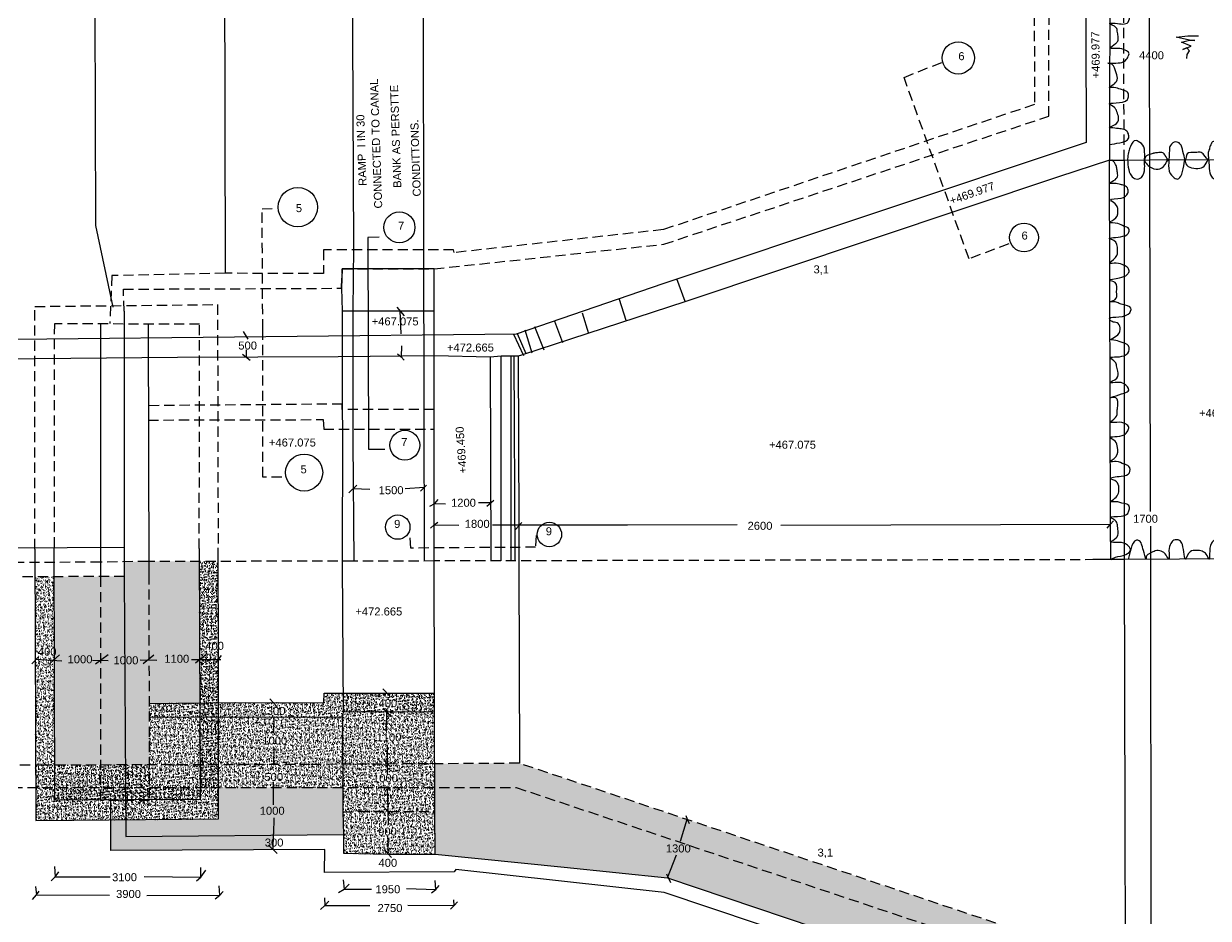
# Model space of a CAD drawing. Header units: inches. Extents: x 33443 to 78457, y 24390 to 52388.
# Drawn here: x 36654 to 38134, y 25854 to 26972 of the extents above; entities that cross this region are included whole.
import ezdxf

# ---------------------------------------------------------------- set-up
doc = ezdxf.new("R2010")
doc.units = ezdxf.units.IN
doc.header["$MEASUREMENT"] = 0
doc.linetypes.add('HIDDEN', pattern=[9.524999999999999, 6.35, -3.175])
doc.layers.add('DIMENSION', color=255, linetype='Continuous')
doc.layers.add('DRAWING', color=2, linetype='Continuous')
doc.styles.get("Standard").update_dxf_attribs({"font": 'arial.ttf'})
pattern_1 = [(49.99999999999999, (0, 0), (7.172601826007535, -0.6275213498259511), [0.75, -8.25]), (355, (0, 0), (-1.38751333613, 7.521921337000118), [0.6, -6.6]), (100.4514, (0.5977168, -0.0522934), (5.785093817140216, 6.894395420609536), [0.6374019000000001, -7.01142112]), (46.18420000000001, (0, 2), (10.67241048625644, -1.655190143290181), [1.125, -12.375]), (96.6356, (0.88936745, 1.86206693), (9.346627055487033, 9.741178709004418), [0.95610288, -10.51713]), (351.1842, (0, 2), (9.346619451336272, 9.741186009253246), [0.9, -9.9]), (21, (1, 1.5), (5.969070521184617, -4.026188906653388), [0.75, -8.25]), (326.0000000000001, (1, 1.5), (2.433153319215817, 7.25150045046853), [0.6, -6.6]), (71.4514, (1.49742233, 1.16448394), (8.4022262858149, 3.225304967099524), [0.6374019000000001, -7.01142112]), (37.50000000000001, (0, 0), (0.1215985531729067, 3.328938538313115), [0, -6.52, 0, -6.7, 0, -6.625]), (7.499999999999999, (0, 0), (2.630695374421486, 3.944117118823602), [0, -3.82, 0, -6.37, 0, -2.525]), (327.5, (-2.23, 0), (5.33822436172409, -0.2255487173437976), [0, -2.5, 0, -7.8, 0, -10.35]), (317.5, (-3.23, 0), (5.831861693423862, 1.001049823323177), [0, -3.25, 0, -5.18, 0, -7.35])]

msp = doc.modelspace()

# ---------------------------------------------------------------- hatches: boundary and pattern name
at = {"layer": 'DIMENSION'}
h = msp.add_hatch(dxfattribs=at)
h.set_pattern_fill('AR-CONC', color=2, style=0)
h.set_pattern_definition(pattern_1)
h.paths.add_polyline_path([(36810.60814035476, 26283.72304947624), (36810.56671995354, 26299.75199831667), (36809.55006668684, 26299.75123152679), (36780.06489265672, 26299.25970661943), (36780.06517535361, 26298.6430189697), (36780.06517535361, 26281.0762368756), (36781.35748121118, 26045.41778788694), (36811.20700478398, 26045.49522766586), (36810.87730921337, 26176.6478789406), (36809.10500134234, 26176.67411419364), (36810.87357585783, 26178.13300498497)])
h.paths.add_polyline_path([(36764.02879580409, 26183.67901149979), (36797.91692677271, 26183.67901149979), (36797.91692677271, 26168.46755174536), (36764.02879580409, 26168.46755174536)], flags=9)
h = msp.add_hatch(dxfattribs=at)
h.set_pattern_fill('AR-CONC', color=2, style=0)
h.set_pattern_definition(pattern_1)
h.paths.add_polyline_path([(36873.76756090407, 26299.79966625497), (36810.56671995354, 26299.75199831667), (36810.60814035476, 26283.72304947624), (36811.01391511088, 26122.30615513338), (36874.4881786886, 26123.06731912879)])
h.paths.add_polyline_path([(36827.56498524282, 26185.59294538535), (36861.45311621144, 26185.59294538535), (36861.45311621144, 26170.38148563092), (36827.56498524282, 26170.38148563092)], flags=24)
h = msp.add_hatch(dxfattribs=at)
h.set_pattern_fill('AR-CONC', color=2, style=0)
h.set_pattern_definition(pattern_1)
h.paths.add_polyline_path([(36897.28835305737, 26299.81740633014), (36873.76756090407, 26299.79966625497), (36874.26683710758, 26177.35159849329), (36897.68394409529, 26177.35159849328)])
h.paths.add_polyline_path([(36878.64990229757, 26201.80395227816), (36906.11238524436, 26201.80395227816), (36906.11238524436, 26186.59249252372), (36878.64990229757, 26186.59249252372)], flags=9)
h = msp.add_hatch(dxfattribs=at)
h.set_pattern_fill('AR-CONC', color=2, style=0)
h.set_pattern_definition(pattern_1)
h.paths.add_polyline_path([(36692.33362770887, 26280.61114497745), (36668.38373415826, 26280.48417923095), (36668.74762413248, 26176.14270734373), (36670.10294773996, 26177.54360380261), (36691.68254462404, 26176.24421327423), (36692.63059554538, 26177.09815135418)])
h.paths.add_polyline_path([(36669.54495794871, 26194.3970109036), (36697.0074408955, 26194.3970109036), (36697.0074408955, 26179.18555114917), (36669.54495794871, 26179.18555114917)], flags=9)
h = msp.add_hatch(dxfattribs=at)
h.set_pattern_fill('AR-CONC', color=2, style=0)
h.set_pattern_definition(pattern_1)
h.paths.add_polyline_path([(36750.66763929628, 26280.9203915013), (36692.33362770887, 26280.61114497745), (36693.00903015573, 26045.18858206727), (36750.88901255988, 26045.33874235476), (36750.76618665892, 26176.04796999751), (36750.00234866772, 26176.05998901654), (36750.76564138061, 26176.62824586611)])
h.paths.add_polyline_path([(36669.54495794871, 26194.3970109036), (36697.0074408955, 26194.3970109036), (36697.0074408955, 26179.18555114917), (36669.54495794871, 26179.18555114917)], flags=9)
h.paths.add_polyline_path([(36706.69745541419, 26184.96219487473), (36740.5855863828, 26184.96219487473), (36740.5855863828, 26169.7507351203), (36706.69745541419, 26169.7507351203)], flags=24)
h = msp.add_hatch(dxfattribs=at)
h.set_pattern_fill('AR-CONC', color=2, style=0)
h.set_pattern_definition(pattern_1)
h.paths.add_polyline_path([(36780.06517535361, 26281.076236875), (36750.66763929628, 26280.92039150129), (36750.88901255988, 26045.33874235475), (36781.35748121119, 26045.41778788694)])
h.paths.add_polyline_path([(36764.02879580409, 26183.67901149979), (36797.91692677271, 26183.67901149979), (36797.91692677271, 26168.46755174536), (36764.02879580409, 26168.46755174536)], flags=9)
h = msp.add_hatch(dxfattribs=at)
h.set_pattern_fill('AR-CONC', color=2, style=0)
h.set_pattern_definition(pattern_1)
h.paths.add_polyline_path([(36692.63320962815, 26176.18697007786), (36670.10294773996, 26177.54360380261), (36668.74762413248, 26176.14270734373), (36669.20466732023, 26045.09056987176), (36681.40211148787, 26045.15846978714), (36693.00903015574, 26045.18858206727)])
h = msp.add_hatch(dxfattribs=at)
h.set_pattern_fill('AR-CONC', color=2, style=0)
h.set_pattern_definition(pattern_1)
h.paths.add_polyline_path([(36897.68456526926, 26177.15929744501), (36897.6839440953, 26177.35159849329), (36874.51967425244, 26177.35159849328), (36874.26769054482, 26177.14229202057), (36874.4881786886, 26123.06731912879), (36897.73321783341, 26123.34606654344)])
h = msp.add_hatch(dxfattribs=at)
h.set_pattern_fill('AR-CONC', color=2, style=0)
h.set_pattern_definition(pattern_1)
h.paths.add_polyline_path([(37053.259513212, 26135.0044308786), (37029.77114699494, 26134.94213151301), (37029.26476270724, 26123.13572310462), (36918.03691681197, 26123.58954230456), (36897.7332178334, 26123.34606654345), (36897.74986055896, 26104.93801655109), (37052.7880937905, 26105.19472472282), (37053.40152172367, 26111.63038827711)])
h.paths.add_polyline_path([(36955.47771867351, 26120.34535500568), (36982.53092467623, 26120.34535500568), (36982.53092467623, 26105.12707396884), (36955.47771867351, 26105.12707396884)], flags=24)
h = msp.add_hatch(dxfattribs=at)
h.set_pattern_fill('AR-CONC', color=2, style=0)
h.set_pattern_definition(pattern_1)
h.paths.add_polyline_path([(37167.57171097818, 26135.30762682403), (37053.259513212, 26135.00443087861), (37053.40152172367, 26111.63038827712), (37107.50439765102, 26111.56885481047), (37107.50666619196, 26111.68339031957), (37107.62747729763, 26111.56871482683), (37167.65086296957, 26111.50044771649)])
h.paths.add_polyline_path([(37095.18069067171, 26130.23993450379), (37122.6431736185, 26130.23993450379), (37122.6431736185, 26115.02847474936), (37095.18069067171, 26115.02847474936)], flags=24)
h = msp.add_hatch(dxfattribs=at)
h.set_pattern_fill('AR-CONC', color=2, style=0)
h.set_pattern_definition(pattern_1)
h.paths.add_polyline_path([(36874.48817868859, 26123.06731912879), (36811.01391511087, 26122.30615513337), (36811.05793651283, 26104.79447437532), (36874.56225660953, 26104.89962313488)])
h = msp.add_hatch(dxfattribs=at)
h.set_pattern_fill('AR-CONC', color=2, style=0)
h.set_pattern_definition(pattern_1)
h.paths.add_polyline_path([(36897.7332178334, 26123.34606654344), (36874.4881786886, 26123.06731912879), (36874.56225660953, 26104.89962313488), (36897.74986055896, 26104.93801655108)])
h = msp.add_hatch(dxfattribs=at)
h.set_pattern_fill('AR-CONC', color=2, style=0)
h.set_pattern_definition(pattern_1)
h.paths.add_polyline_path([(36874.56225660953, 26104.89962313488), (36811.05793651284, 26104.79447437531), (36811.20700478398, 26045.49522766586), (36874.80380247612, 26045.6602193094)])
h = msp.add_hatch(dxfattribs=at)
h.set_pattern_fill('AR-CONC', color=2, style=0)
h.set_pattern_definition(pattern_1)
h.paths.add_polyline_path([(36897.74986055896, 26104.9380165511), (36874.56225660953, 26104.89962313489), (36874.80380247612, 26045.6602193094), (36897.80339969324, 26045.71988805819)])
h = msp.add_hatch(dxfattribs=at)
h.set_pattern_fill('AR-CONC', color=2, style=0)
h.set_pattern_definition(pattern_1)
h.paths.add_polyline_path([(37052.7880937905, 26105.19472472283), (36897.74986055896, 26104.9380165511), (36897.80339969324, 26045.7198880582), (37011.78564486837, 26046.01559662605), (37052.90948753969, 26046.25347740651)])
h.paths.add_polyline_path([(36949.96322024996, 26083.3785185014), (36983.85135121858, 26083.3785185014), (36983.85135121858, 26068.16705874696), (36949.96322024996, 26068.16705874696)], flags=24)
h = msp.add_hatch(dxfattribs=at)
h.set_pattern_fill('AR-CONC', color=2, style=0)
h.set_pattern_definition(pattern_1)
h.paths.add_polyline_path([(37167.65086296957, 26111.50044771649), (37053.40152172367, 26111.63038827712), (37052.7880937905, 26105.19472472281), (37052.90948753969, 26046.25347740652), (37108.2251804707, 26046.57345091462), (37108.22582623063, 26046.64248879106), (37108.30566078554, 26046.57391645283), (37167.71276096448, 26046.91755669746)])
h.paths.add_polyline_path([(37092.58761107973, 26087.42878841428), (37126.47574204835, 26087.42878841428), (37126.47574204835, 26072.21732865985), (37092.58761107973, 26072.21732865985)], flags=24)
h = msp.add_hatch(dxfattribs=at)
h.set_pattern_fill('AR-CONC', color=2, style=0)
h.set_pattern_definition(pattern_1)
h.paths.add_polyline_path([(36693.00903015574, 26045.18858206727), (36681.40211148853, 26045.15846978714), (36669.20466732022, 26045.09056987175), (36669.30175522688, 26017.25167404937), (36693.08917268452, 26017.25359365864)])
h = msp.add_hatch(dxfattribs=at)
h.set_pattern_fill('AR-CONC', color=2, style=0)
h.set_pattern_definition(pattern_1)
h.paths.add_polyline_path([(36750.88901255988, 26045.33874235476), (36693.00903015574, 26045.18858206727), (36693.08917268452, 26017.25359365864), (36750.91539945381, 26017.25826014927)])
h = msp.add_hatch(dxfattribs=at)
h.set_pattern_fill('AR-CONC', color=2, style=0)
h.set_pattern_definition(pattern_1)
h.paths.add_polyline_path([(36781.35748121119, 26045.41778788695), (36750.88901255988, 26045.33874235476), (36750.91539945381, 26017.25826014927), (36781.51188913493, 26017.26072924055)])
h = msp.add_hatch(dxfattribs=at)
h.set_pattern_fill('AR-CONC', color=2, style=0)
h.set_pattern_definition(pattern_1)
h.paths.add_polyline_path([(36811.20700478398, 26045.49522766586), (36781.35748121119, 26045.41778788695), (36781.51188913493, 26017.26072924056), (36811.27797549654, 26017.26313131953)])
h = msp.add_hatch(dxfattribs=at)
h.set_pattern_fill('AR-CONC', color=2, style=0)
h.set_pattern_definition(pattern_1)
h.paths.add_polyline_path([(36874.80380247612, 26045.6602193094), (36811.20700478397, 26045.49522766586), (36811.27797549653, 26017.26313131952), (36874.91956931808, 26017.26826710164)])
h = msp.add_hatch(dxfattribs=at)
h.set_pattern_fill('AR-CONC', color=2, style=0)
h.set_pattern_definition(pattern_1)
h.paths.add_polyline_path([(36897.80339969324, 26045.7198880582), (36874.80380247612, 26045.6602193094), (36874.91956931808, 26017.26826710164), (36897.82912114396, 26017.27011586846)])
h = msp.add_hatch(dxfattribs=at)
h.set_pattern_fill('AR-CONC', color=2, style=0)
h.set_pattern_definition(pattern_1)
h.paths.add_polyline_path([(37052.9094875397, 26046.25347740652), (37011.78564486612, 26046.01559662605), (36897.80339969324, 26045.7198880582), (36897.82912114395, 26017.27011586845), (37052.96915507786, 26017.28263543883)])
h.paths.add_polyline_path([(36952.59383214189, 26037.86766542645), (36979.65385942702, 26037.86766542645), (36979.65385942702, 26022.65620567201), (36952.59383214189, 26022.65620567201)], flags=24)
h = msp.add_hatch(dxfattribs=at)
h.set_pattern_fill('AR-CONC', color=2, style=0)
h.set_pattern_definition(pattern_1)
h.paths.add_polyline_path([(37167.71276096447, 26046.91755669747), (37052.90948753969, 26046.25347740652), (37052.96915507785, 26017.28263543882), (37167.74115500013, 26017.29189736878)])
h.paths.add_polyline_path([(37088.22462809239, 26036.30885597115), (37122.112759061, 26036.30885597115), (37122.112759061, 26021.09739621671), (37088.22462809239, 26021.09739621671)], flags=24)
h = msp.add_hatch(dxfattribs=at)
h.set_pattern_fill('AR-CONC', color=2, style=0)
h.set_pattern_definition(pattern_1)
h.paths.add_polyline_path([(37273.53051481565, 26047.52965926956), (37167.71276096448, 26046.91755669747), (37167.74115500013, 26017.29189736878), (37269.47521667356, 26017.3001071565), (37985.14200514294, 25777.8417992625), (37984.86258961348, 25505.38161284681), (38014.02643917349, 25505.38161284681), (38013.32311885952, 25799.26623788367)])
h.paths.add_polyline_path([(37454.03091450752, 25948.57997135266), (37487.91904547613, 25948.57997135266), (37487.91904547613, 25933.36169031583), (37454.03091450752, 25933.36169031583)], flags=25)
h = msp.add_hatch(dxfattribs=at)
h.set_pattern_fill('AR-CONC', color=2, style=0)
h.set_pattern_definition(pattern_1)
h.paths.add_polyline_path([(36781.60084738477, 26001.03874660575), (36750.93059186132, 26001.09075935058), (36750.93011300228, 26001.60035297443), (36693.13497619147, 26001.2880326142), (36693.08917268452, 26017.25359365864), (36669.30175522688, 26017.25167404937), (36669.44527516063, 25976.09890207306), (36781.73268854107, 25976.9968510867)])
h = msp.add_hatch(dxfattribs=at)
h.set_pattern_fill('AR-CONC', color=2, style=0)
h.set_pattern_definition(pattern_1)
h.paths.add_polyline_path([(36750.91539945381, 26017.25826014927), (36693.08917268451, 26017.25359365863), (36693.13497619147, 26001.2880326142), (36750.93011300228, 26001.60035297443)])
h = msp.add_hatch(dxfattribs=at)
h.set_pattern_fill('AR-CONC', color=2, style=0)
h.set_pattern_definition(pattern_1)
h.paths.add_polyline_path([(36781.51188913495, 26017.26072924056), (36750.91539945381, 26017.25826014927), (36750.93011300228, 26001.60035297443), (36781.59685886239, 26001.76607364996)])
h = msp.add_hatch(dxfattribs=at)
h.set_pattern_fill('AR-CONC', color=2, style=0)
h.set_pattern_definition(pattern_1)
h.paths.add_polyline_path([(36811.27797549652, 26017.26313131952), (36781.51188913494, 26017.26072924056), (36781.59685886239, 26001.76607364996), (36811.31652874884, 26001.92667640163)])
h = msp.add_hatch(dxfattribs=at)
h.set_pattern_fill('AR-CONC', color=2, style=0)
h.set_pattern_definition(pattern_1)
h.paths.add_polyline_path([(36897.82912114396, 26017.27011586845), (36874.91956931807, 26017.26826710164), (36874.98072113674, 26002.27071267522), (36811.31652874884, 26001.92667640163), (36811.3188875459, 26000.98834869372), (36781.60084738476, 26001.03874660575), (36781.73268854107, 25976.9968510867), (36897.86469258679, 25977.92554483201)])
h = msp.add_hatch(dxfattribs=at)
h.set_pattern_fill('AR-CONC', color=2, style=0)
h.set_pattern_definition(pattern_1)
h.paths.add_polyline_path([(37053.03154270113, 25986.99108947971), (37052.96915507787, 26017.28263543882), (36897.82912114396, 26017.27011586846), (36897.86469258679, 25977.92554483202), (36781.73268854107, 25976.9968510867), (36781.84726686293, 25956.10291993255), (37053.66516119578, 25958.39998659116)])
h.paths.add_polyline_path([(36946.74261754171, 25995.6859363828), (36980.63074851033, 25995.6859363828), (36980.63074851033, 25980.47447662837), (36946.74261754171, 25980.47447662837)], flags=24)
h = msp.add_hatch(dxfattribs=at)
h.set_pattern_fill('AR-CONC', color=2, style=0)
h.set_pattern_definition(pattern_1)
h.paths.add_polyline_path([(36874.91956931807, 26017.26826710164), (36811.27797549652, 26017.26313131952), (36811.31652874884, 26001.92667640162), (36874.98072113674, 26002.27071267522)])
h = msp.add_hatch(dxfattribs=at)
h.set_pattern_fill('AR-CONC', color=2, style=0)
h.set_pattern_definition(pattern_1)
h.paths.add_polyline_path([(37167.74115500014, 26017.29189736879), (37052.96915507785, 26017.28263543882), (37053.03154270112, 25986.9910894797), (37109.11993922498, 25987.14595252517), (37109.10342432417, 25987.63949449675), (37109.55706174555, 25987.1471594437), (37167.76989248802, 25987.30788816502)])
h = msp.add_hatch(dxfattribs=at)
h.set_pattern_fill('AR-CONC', color=2, style=0)
h.set_pattern_definition(pattern_1)
h.paths.add_polyline_path([(37269.47521667355, 26017.30010715649), (37167.74115500013, 26017.29189736879), (37167.76989248803, 25987.3078881646), (37168.48228799932, 25934.0113129925), (37329.49315012861, 25917.51703115625), (37458.72192302354, 25904.48809792105), (37459.12852983212, 25905.55984506939), (37459.78211829256, 25904.13071245591), (37937.96294062448, 25742.93882582531), (37937.09065630809, 25504.83276845852), (37984.86258961348, 25505.38161284681), (37985.14200514295, 25777.84179926251)])
h.paths.add_polyline_path([(37454.03091450752, 25948.57997135266), (37487.91904547613, 25948.57997135266), (37487.91904547613, 25933.36169031583), (37454.03091450752, 25933.36169031583)], flags=24)
h = msp.add_hatch(dxfattribs=at)
h.set_pattern_fill('AR-CONC', color=2, style=0)
h.set_pattern_definition(pattern_1)
h.paths.add_polyline_path([(37167.76989248802, 25987.30788816501), (37053.03154270112, 25986.99108947971), (37053.66516119579, 25958.39998659082), (37053.83059535973, 25935.00092433163), (37109.50263131686, 25934.0113129925), (37168.48228799932, 25934.0113129925)])
h.paths.add_polyline_path([(37094.67607311648, 25969.66743716555), (37121.73610040161, 25969.66743716555), (37121.73610040161, 25954.45597741112), (37094.67607311648, 25954.45597741112)], flags=24)
h = msp.add_hatch(dxfattribs=at)
h.set_pattern_fill('AR-CONC', color=2, style=0)
h.set_pattern_definition(pattern_1)
h.paths.add_polyline_path([(36966.57002145613, 25957.66396683017), (36781.84726686293, 25956.10291993255), (36781.73268854107, 25976.9968510867), (36763.32717164807, 25976.84966436967), (36763.2462968226, 25938.71817171305), (36966.06450172515, 25939.36850006528)])
h.paths.add_polyline_path([(36953.05924575763, 25955.93797565491), (36980.11245176035, 25955.93797565491), (36980.11245176035, 25940.71969461807), (36953.05924575763, 25940.71969461807)], flags=9)

# ---------------------------------------------------------------- linework, layer by layer
at = {"layer": 'DIMENSION', "color": 2}
for points in [[(36928.62695989618, 26586.90605434768), (36934.24327045683, 26577.64682201917)], [(36932.80403312678, 26554.8363330882), (36932.80403312678, 26564.27405397623)], [(36927.57575100271, 26558.86623938813), (36937.39796246168, 26551.29537941952)], [(36664.70100567332, 26171.96002105493), (36673.4293153618, 26180.98182076914)], [(36669.93798083316, 26177.55353709457), (36701.90165580358, 26175.62888128511)], [(36686.79263863398, 26171.83972735655), (36699.01228285109, 26182.84632972941)], [(36744.0093501139, 26171.59831603034), (36759.70195201301, 26183.2811584919)], [(36803.68504347161, 26172.20321033415), (36816.8990615232, 26183.10340655618)], [(36869.16659524138, 26172.90514401199), (36881.90324141035, 26183.48464738147)], [(36894.79332093213, 26173.36512430479), (36901.5452673483, 26182.1047065031)], [(36740.47079507935, 26176.20996836454), (36760.00967097818, 26175.90252343011)], [(36799.99742291447, 26176.80893254462), (36820.74032849802, 26176.50187789255)], [(36863.94919541816, 26177.35159849328), (36900.47107407999, 26177.35159849328)]]:
    msp.add_lwpolyline(points, dxfattribs=at)
for centre, radius in [((37821.86536366054, 26928.86722522743), 20.1282169183535), ((36996.78553882397, 26742.39585021736), 24.58269093490692), ((37123.66560000648, 26717.20156231171), 19.43633802774661), ((37903.98155710066, 26704.51358013801), 17.98510685300559), ((37130.47165014956, 26444.89778227398), 18.660093344234), ((37004.69726257264, 26410.79826982884), 23.15198055054573), ((37121.65212205571, 26342.59924493857), 15.22959575273372), ((37311.10615976228, 26333.40387798291), 15.22959575273372)]:
    msp.add_circle(centre, radius, dxfattribs=at)
for points in [[(38010.65568170841, 26820.66839802108), (38023.5343006131, 26822.939058255), (38034.68191819335, 26828.88593788453), (38034.79009139515, 26831.58911256971), (38033.16669089664, 26836.56288071593), (38028.88564888589, 26839.59209768348), (38021.80256641845, 26840.56353737885), (38012.38668303282, 26841.64479416819), (38010.69430499366, 26841.64790983648), (38019.41954609205, 26846.78500009937), (38021.80064048609, 26855.97565009692), (38019.31137289028, 26863.43630231626), (38016.82210529447, 26867.11258848474), (38010.74854925738, 26871.1124715475), (38033.0601226385, 26876.79175693367), (38034.46717673345, 26881.44115458546), (38033.38496323259, 26885.98240693121), (38031.00386883854, 26887.49617952102), (38024.29359945227, 26889.76683840573), (38016.17643646544, 26891.9293519844), (38010.78689140492, 26891.93927413789), (38019.52691682201, 26899.3307957936), (38019.95993061786, 26907.65647961387), (38018.22819642321, 26912.95468367819), (38016.3882890268, 26917.49593602395), (38014.98123493185, 26919.98282009706), (38009.13699313728, 26922.14533367574), (38023.96426501602, 26922.90221997064), (38030.5663612005, 26925.71347453819), (38034.24665747641, 26930.9570498484), (38035.00435137196, 26934.84956120529), (38030.4586694818, 26938.63392725614), (38020.93445240005, 26940.79644083482), (38012.05975601202, 26941.33710194132), (38018.22883840068, 26946.74338588801), (38020.93445240005, 26949.66278576159), (38021.36746619586, 26956.04218119158), (38020.50159909856, 26962.20535143318), (38019.09582895855, 26966.58821310386), (38010.93407597539, 26971.88743016008), (38018.01361545766, 26972.21072223896), (38033.92326133163, 26973.61634952273), (38035.33031542657, 26982.37454914347), (38033.59858123193, 26984.75328791055), (38027.21315243974, 26988.64586469109), (38023.85801774662, 26990.05149197487), (38018.33829555736, 26991.67334444705), (38010.9705268188, 26991.6869085107), (38017.9054422559, 26994.88538434112), (38021.80160345227, 27002.45424729015), (38021.15224325287, 27010.13112469789), (38018.01361545766, 27015.86177913902), (38015.19966776215, 27019.86243580193), (38011.02241212781, 27019.87012613035), (38026.56379224034, 27024.07938307691), (38031.54232743196, 27026.78249233843), (38035.76316872804, 27031.10751949578), (38030.24344653881, 27038.19290161506), (38025.80593785044, 27040.24726988771), (38022.34262995553, 27040.46349507611), (38011.06311256043, 27041.97790908274), (38011.41151927318, 27041.97726766592)], [(38453.23391463145, 26802.97189272608), (38450.48092798752, 26819.26584699843), (38443.36910170087, 26826.98217487171), (38436.18055910795, 26821.55783399551), (38434.34530604811, 26815.52230530992), (38432.05051517057, 26802.94484785149), (38428.60987943277, 26809.10476788754), (38418.36263523821, 26812.542781095), (38405.8975194185, 26809.7160211206), (38405.20931958285, 26801.92327841522), (38399.49989305457, 26820.42587387153), (38392.00560869699, 26826.15580865242), (38383.89951982131, 26820.04386513474), (38382.7524665971, 26812.78596083034), (38382.76511109283, 26802.88192510981), (38379.61704868919, 26807.97280776355), (38375.10523110998, 26811.56358521153), (38367.15209336384, 26811.10516164265), (38361.1486411595, 26810.69430107285), (38356.10141437981, 26807.48553236166), (38354.41908624296, 26802.84573570176), (38349.82399829503, 26820.34978615773), (38347.60628716421, 26824.39892175093), (38343.01791377307, 26825.46853312922), (38337.12953602819, 26820.04419225303), (38334.9118248974, 26809.11909566855), (38334.91986588758, 26802.82084102091), (38323.97622037283, 26811.41108266564), (38311.09301673318, 26810.77640776315), (38305.35759011784, 26806.49802767368), (38305.37676389585, 26802.78352652629), (38300.92216785622, 26817.34670942607), (38298.31622085729, 26822.09339205672), (38295.18080294938, 26824.61455812642), (38292.58079424195, 26825.22574593583), (38288.22176729789, 26822.55175020195), (38284.85700294288, 26816.36345727583), (38282.86693363068, 26802.66733367257), (38277.97452310336, 26809.25831721195), (38268.10957648541, 26811.39747454486), (38260.96147847237, 26809.62030630951), (38254.84489878719, 26802.52268752653), (38253.22532910723, 26816.27971499409), (38249.24876023416, 26823.61403413058), (38243.43677780687, 26825.75319146349), (38237.70135119153, 26822.31524367968), (38234.71888441313, 26816.50889406669), (38234.26003102458, 26811.39014709521), (38234.30635096028, 26802.41667017966), (38229.6718181278, 26809.63299849909), (38221.79507569922, 26812.6889375461), (38213.15373811743, 26810.85537411789), (38207.41831150209, 26809.02181068968), (38204.20649827659, 26805.7366271464), (38204.22443699834, 26802.26139120209), (38200.8747957607, 26819.87186633888), (38194.83346688631, 26825.83098019239), (38188.94508914146, 26825.06702814246), (38186.11573398692, 26819.10791428895), (38184.8921249508, 26814.29476122217), (38183.43916946757, 26808.94676975441), (38183.47423142084, 26802.15428130508), (38180.07440511257, 26808.25923253657), (38176.93898720466, 26811.69718032037), (38172.61896039121, 26812.22076585223), (38162.9069649028, 26811.45674837866), (38161.30105829003, 26809.85236402306), (38155.41268054518, 26806.33800140716), (38154.41925843875, 26802.004303265), (38150.96907307094, 26817.81344179946), (38147.29840645692, 26821.40421924745), (38144.54528612559, 26823.84897048505), (38139.49821984026, 26823.84897048505), (38137.12755757992, 26820.25819303708), (38135.44509515524, 26815.06303123349), (38133.99213967202, 26808.7219086432), (38134.027358429, 26801.89904289533), (38128.71556644523, 26807.80512692909), (38124.05079773651, 26811.09031047237), (38118.46832225067, 26810.70830173559), (38107.56273017233, 26808.85838239297), (38105.80584366627, 26801.75336705956), (38100.98294270452, 26817.58308510101), (38098.76523157369, 26821.70863552631), (38093.71800479401, 26823.92420769131), (38086.83552495448, 26819.56941276975), (38085.53552060077, 26813.45753467572), (38083.85411522619, 26801.6400550558), (38080.41173800913, 26806.81081818072), (38077.42943172509, 26810.40153020504), (38070.69990301508, 26810.47794503713), (38065.57612042341, 26809.71392756355), (38064.73496945828, 26809.40833365885), (38060.07020074956, 26807.95677896744), (38057.01133865357, 26806.73440334863), (38054.34624022833, 26799.97779381902), (38053.5632777233, 26817.62737691721), (38046.5398838316, 26824.57654698135), (38043.83860318008, 26825.85845812858), (38036.95034554342, 26818.16712209251), (38034.85685705085, 26812.36489416995), (38033.5061364779, 26805.14585151818), (38034.22483024283, 26792.51450594321), (38038.11152227171, 26781.40511091524), (38043.61760243995, 26777.63003502377), (38050.52704533274, 26779.67936567477), (38054.62960228208, 26791.22016430102), (38054.34624022833, 26799.97779381902)], [(38012.19189513138, 26301.97509889481), (38018.24585080333, 26305.03504766781), (38031.13386927391, 26308.39396367322), (38036.98500012495, 26314.47899860249), (38033.23522199036, 26320.01006492938), (38022.4485562362, 26323.50892213842), (38012.08982751794, 26324.1358382111), (38019.08635979102, 26329.10702824923), (38020.72837763582, 26343.66588562473), (38019.12006360761, 26349.72189191517), (38011.96258388122, 26354.66561855005), (38025.18193576066, 26356.2722393625), (38033.47050672895, 26359.73282373184), (38035.32614257309, 26364.18215583865), (38034.70759729171, 26369.49658497006), (38028.92448844621, 26371.9683922711), (38017.88297304485, 26374.19308765533), (38011.9038952587, 26374.17510133334), (38017.51255205122, 26378.60525912462), (38022.46091430227, 26391.82960473217), (38019.36818789536, 26399.36869991699), (38011.8162158271, 26403.32181304345), (38025.30631889327, 26406.28986865566), (38035.69800801601, 26410.61561547325), (38035.0794627346, 26418.40188123652), (38028.92808067236, 26421.2445637264), (38019.12070558505, 26424.45788752695), (38011.75270075054, 26424.43572302063), (38018.75140805199, 26430.5859252644), (38020.7307850513, 26442.20359668834), (38017.76163930516, 26449.86627716239), (38011.66280827485, 26454.31810279926), (38028.93074840344, 26457.83902304009), (38033.47965490771, 26463.02977876836), (38034.7167454705, 26467.35552558595), (38031.37653675329, 26471.18686582298), (38019.74775706776, 26473.5351171656), (38011.60507314458, 26473.51062226185), (38018.37954260909, 26479.38974943791), (38020.35891960838, 26487.67042178174), (38020.97746488976, 26493.60284278294), (38018.50328376424, 26503.98459589095), (38011.51346428348, 26503.96356904562), (38028.93455389053, 26510.04059027522), (38034.70936272971, 26513.62477183995), (38028.93540718481, 26521.74560913742), (38021.10377395476, 26523.35228837185), (38011.45522625568, 26523.32326351352), (38019.74310273118, 26528.66671750325), (38021.10377395476, 26537.441731004), (38019.61936157604, 26544.23931445345), (38017.7637257319, 26548.81223184949), (38011.36293688301, 26554.00242839843), (38028.93796204283, 26556.79173839001), (38035.33432778568, 26564.70167557349), (38034.46830019401, 26569.02735696742), (38025.18996047889, 26573.84744494192), (38016.15910307405, 26576.31928157378), (38012.57157254091, 26576.81368815434), (38021.23136697465, 26582.993279734), (38020.24159822782, 26597.82429952517), (38013.93866353904, 26599.39028019375), (38011.2189671082, 26601.861378264), (38034.22723765828, 26608.78328556429), (38037.5674463755, 26616.07521017064), (38026.92827494247, 26620.64812756668), (38021.60868922595, 26622.74920833086), (38016.2892640038, 26624.23229722525), (38011.15171717591, 26624.21684240516), (38017.27887225628, 26626.6468881567), (38019.62931222667, 26636.41064939493), (38017.89741753766, 26648.15190610809), (38011.07115672543, 26650.99703682963), (38023.21700325416, 26654.20791239852), (38032.86640594038, 26658.28642321399), (38035.09310475562, 26661.87059287256), (38033.979755348, 26666.31992497937), (38028.94618989657, 26669.65688517892), (38019.01076694528, 26672.37593126981), (38011.00691694941, 26672.35185400767), (38018.26767803691, 26679.51797027657), (38020.8656003176, 26689.03449551268), (38016.04097922167, 26700.77575222585), (38010.91472683556, 26702.99802291702), (38027.54601775203, 26705.96666149169), (38034.96856112863, 26711.28109062309), (38034.96856112863, 26715.48318672779), (38028.94974687012, 26718.44948092559), (38021.11308262791, 26721.91001430956), (38010.85317249958, 26723.46013646738), (38018.62301256027, 26728.89516738538), (38021.0971936858, 26739.40044035897), (38019.61262081272, 26744.46776433557), (38012.31381859127, 26751.26528236136), (38025.42973905968, 26753.80941213489), (38033.59456887282, 26759.74183313609), (38033.84205118311, 26765.0562622675), (38028.95346885742, 26769.50564411724), (38024.43997031284, 26770.61792740101), (38016.76994462594, 26771.97743100617), (38010.70727714877, 26771.95919322882), (38020.23694389124, 26779.43971881694), (38020.60800686234, 26785.6193103966), (38019.86588092014, 26791.30456081935), (38018.3813080471, 26795.63024221328), (38013.06134471454, 26801.11247031958), (38013.06172233057, 26801.06832205756)], [(38054.34624022833, 26799.97779381902), (38058.94064141109, 26794.60943688357), (38068.99946522154, 26789.95369313699), (38078.18038485732, 26793.27584104683), (38084.26511264847, 26801.64217657173), (38084.69854248909, 26790.69461605943), (38090.19258557999, 26780.15035058592), (38095.68662867087, 26777.55041443245), (38100.96384387513, 26783.61695393175), (38105.24954388048, 26801.75049551149), (38106.03402134898, 26796.71300374674), (38113.2989592595, 26791.55735783236), (38123.70878424542, 26791.19621924234), (38130.28712726393, 26795.09612347254), (38134.12159170317, 26802.01182438081), (38135.27513162309, 26790.76291835798), (38138.02215316854, 26780.79640920482), (38143.01015752766, 26777.25757814099), (38148.50420061857, 26779.6408965641), (38154.86571575043, 26792.35173188307), (38154.26079343125, 26802.00348528898), (38158.37203613506, 26793.93851727477), (38167.48057281238, 26790.32745849292), (38175.43242660363, 26793.50515096675), (38181.36028596218, 26796.89952659459), (38183.40577154724, 26802.153927924), (38184.25191293019, 26792.78293921038), (38185.19160743526, 26786.13864339071), (38187.64941813558, 26781.01093337813), (38193.08728819885, 26778.96323831856), (38198.7981591764, 26781.20210130567), (38204.38320257206, 26792.4271653603), (38204.40548417079, 26801.53658978594), (38207.9254736944, 26795.09932923176), (38213.70872763041, 26792.93269396265), (38220.79310938067, 26792.5716207963), (38228.96179105857, 26794.6660283474), (38231.00327937698, 26797.06845047853), (38234.27463073532, 26802.41650644393), (38233.89474585062, 26793.45739169669), (38234.9869100021, 26785.1116882372), (38238.89061443362, 26779.76736049426), (38243.44496301946, 26777.74518066116), (38247.42088991508, 26779.3340596099), (38250.38473934718, 26782.36729664773), (38252.26428885167, 26788.57829158303), (38252.78252515514, 26792.73419858546), (38253.43316930946, 26799.52294984113), (38254.57684902746, 26802.5184175925), (38256.68622958666, 26795.11751700857), (38258.56577909115, 26793.88977664984), (38264.34887253281, 26792.3731254191), (38269.30654345703, 26790.48290510341), (38277.85864617207, 26792.67656034311), (38283.17470101255, 26796.02481229233), (38283.21690310943, 26802.66914017008), (38283.40581289766, 26802.37489792372)], [(38283.05678932706, 26303.59978572741), (38276.55783934653, 26310.43662111115), (38271.95742887803, 26313.4477449527), (38257.68065267007, 26312.81385513411), (38255.13662530982, 26303.42129361158), (38248.95585801866, 26324.69982897792), (38243.5624448944, 26325.80921794003), (38235.47208446646, 26324.22439525806), (38232.14086343365, 26314.24015629369), (38232.21096481073, 26303.27473108971), (38229.28550819206, 26310.27816501242), (38224.05066350009, 26313.6062664751), (38205.64934261484, 26307.58401879199), (38205.67797605775, 26303.10510711117), (38202.47669001433, 26316.93430251411), (38200.09720056393, 26324.22439525806), (38196.13138481328, 26328.34490806172), (38192.16556906264, 26327.39397519834), (38184.55123492028, 26322.32266037862), (38184.55123492028, 26313.4477449527), (38184.61821555851, 26302.97047318824), (38174.80601709837, 26311.22628465852), (38168.46071189732, 26311.54326227965), (38159.10132252806, 26310.90937246105), (38156.40391826557, 26302.7901006941), (38150.21795944436, 26321.52750124401), (38148.1557673529, 26324.69708118429), (38143.07965158756, 26326.12344776754), (38138.00337532785, 26322.47836868373), (38134.99647997515, 26302.65324408564), (38131.65807012684, 26308.69059453683), (38126.42322543485, 26312.49412971936), (38119.28475708369, 26313.44499715908), (38111.35328607677, 26311.86023990077), (38105.64675100755, 26302.4656128375), (38101.74240203807, 26320.90080802776), (38098.09388364636, 26325.81366674875), (38090.95541529518, 26326.13064436987), (38087.46546533576, 26322.32710918734), (38084.92740745307, 26313.29373766268), (38084.99747500723, 26302.33360312002), (38081.43745749362, 26307.58846760072), (38075.40944965152, 26312.65984784409), (38067.9538444358, 26312.81830394283), (38061.83877288963, 26309.9664325864), (38056.69099190171, 26305.52821119888), (38056.71257085775, 26302.15277924002), (38053.9942050924, 26310.28261382113), (38051.29741828309, 26319.94994058804), (38047.96619725029, 26325.49675455127), (38044.47624729085, 26326.13064436987), (38037.6550762986, 26316.1464054055), (38033.85327915179, 26302.0066410103)]]:
    msp.add_spline(points, degree=3, dxfattribs=at)
at = {"layer": 'DRAWING'}
for points in [[(36904.29080777153, 27610.53966067666), (36905.05734711754, 27044.95721635789), (36905.90385390277, 26659.82300998897)], [(36766.05653741361, 26617.39743413932), (36744.28593295086, 26719.29292196097), (36743.77577952073, 26991.047301612), (36743.77577952073, 26999.19738187761), (36743.98982912027, 27045.45822549913), (36743.96925466011, 27575.06532992186)], [(37035.78274074008, 27576.32446893312), (37065.13403294847, 27279.3020552867), (37064.58407737409, 27046.23393392982), (37066.52944486504, 26692.66552217036), (37065.6703442272, 26612.65844352734), (37065.33432517808, 26449.17393854297), (37066.82871477529, 26299.94834388236)], [(37154.94146540547, 26300.23998240058), (37154.6093662645, 26493.44195065068), (37154.32539907258, 26700.34130403026), (37153.61374728725, 26993.42879919538), (37153.67997112003, 26999.91286681531), (37154.16230827892, 27279.60981386546), (37124.6527497792, 27576.65367216593)], [(38011.10076137746, 27062.42810632478), (38010.2869174989, 27096.43175778048), (37980.62219106458, 27097.18018512334), (37981.65216551155, 26823.19223679638), (37452.67295050561, 26646.70737995905), (37269.56760479255, 26583.85937505434), (36644.03408890605, 26577.14386818752)], [(38053.91746782619, 27097.57422778592), (38060.77617808406, 27096.99625847478), (38059.99419279858, 27061.89067566315), (38060.87559762801, 26801.52144289824), (38061.67068597527, 26361.94562153195)], [(38536.43775938851, 27062.74527233118), (38304.91273700249, 27062.12369601414), (38059.99419279858, 27061.89067566315), (38011.10076137746, 27062.42810632478), (38010.61964079291, 26801.09158554384), (38028.95578290152, 26801.24842119146), (38060.87559762801, 26801.52144289824), (38305.27297862901, 26802.78299080007), (38473.00908350013, 26802.99713971077), (38536.50491636623, 26801.96761178072)], [(38107.17626787523, 26928.35548915633), (38107.7178255555, 26933.27061855424), (38110.51590020328, 26937.59953299607), (38107.35678710199, 26941.52261882349), (38102.34731197681, 26939.49343238679), (38107.35678710199, 26941.52261882349), (38112.74838400415, 26943.70659120236), (38100.78458755235, 26948.70371680181), (38110.79067401007, 26951.16080448898), (38117.34833188108, 26950.59595749247), (38110.79067401007, 26951.16080448898), (38093.93002375927, 26954.74946169278), (38108.63216689124, 26956.45926705932), (38121.96044098926, 26956.45926705932)], [(38028.95578290152, 26801.24842119146), (38028.91938594471, 26301.97509889481), (38031.25131249419, 25487.58192359197), (37919.87567013697, 25488.43168357975), (37919.36551843199, 25729.82945132838), (37454.40330973764, 25886.09140715808), (37194.01436600478, 25914.95297555429), (37191.90681831972, 25911.7079824713), (37030.04445469992, 25911.21784224114), (37030.48908828075, 25939.57507489044), (36763.2462968226, 25938.71817171305), (36763.37637857377, 26000.05012897832)], [(38012.19189567864, 26301.97498007463), (38011.98775935725, 26346.29669634757), (38010.61964079291, 26801.09158554384), (37947.09167919304, 26780.11615440244), (37481.2900893194, 26624.62012742911), (37276.31811469586, 26557.53155612503), (37271.86612990615, 26556.0743944835), (37272.75980340201, 26345.30256984162), (37272.77655212534, 26294.6988516429), (37273.53051481566, 26047.52965926956)], [(37271.86612990615, 26556.0743944835), (37267.76836998346, 26556.0743944835), (37262.69382274196, 26556.0743944835), (37250.80496748848, 26556.0743944835), (37237.22459648784, 26555.13441705858), (37167.37552711385, 26556.49708878274), (37047.33553925302, 26555.27926355541), (36846.36580628813, 26554.50204844031), (36579.42254928708, 26552.04508498366), (35959.82128846215, 26549.52197369236), (35491.85055523392, 26547.61944084802), (34994.72313062182, 26546.84234275694), (34822.23360335449, 26546.31563221246), (34561.4991793228, 26545.78668358333), (34066.92485872972, 26789.8939599043), (33948.64875415104, 26788.85363087902), (33773.61320885249, 26787.93199347919), (33504.8435384961, 26787.00409529361)], [(37098.34775387897, 26704.91691446419), (37084.30720827702, 26704.44475174708), (37085.01629704548, 26439.91309541222), (37105.6209172924, 26439.91309541222)], [(37168.48228799932, 25934.0113129925), (37167.76989248802, 25987.30788816502), (37167.65086296957, 26111.50044771649), (37167.57171097818, 26135.30762682404), (37166.96231602744, 26300.28123337221), (37167.08673541959, 26465.99686005756), (37167.08673541959, 26489.65255155441), (37167.26305590324, 26612.71277193465), (37167.07305402063, 26665.23472399359), (37052.37974170405, 26665.4878808703), (37051.3251664441, 26641.05151844309), (37052.12736311961, 26612.70892476957), (37052.29799219816, 26551.28535033348), (37052.22581312031, 26489.76417785387), (37052.69586287483, 26463.33456330703), (37052.27345508084, 26297.30572179737), (37053.40152172367, 26111.63038827712), (37052.7880937905, 26105.19472472282), (37053.03154270112, 25986.99108947971), (37053.66516119579, 25958.39998659117)], [(37480.81765652939, 26624.45010699214), (37470.29441893521, 26652.97072244379)], [(37407.41819810066, 26599.60959019221), (37398.07882687014, 26628.13020564385)], [(36779.92123571808, 26612.6393838814), (36780.05679232073, 26316.93014218817), (36780.06517535361, 26298.6430189697), (36780.06517535361, 26281.07623687501), (36781.84726686293, 25956.10291993255), (37053.66516119579, 25958.39998659117), (37053.83059535973, 25935.00092433163), (37109.50263131683, 25934.0113129925), (37168.48228799932, 25934.0113129925), (37329.49315012715, 25917.51703115641), (37458.72192302354, 25904.48809792105), (37937.96294062448, 25742.93882582531), (37937.09065630809, 25504.83276845852), (37984.86258961349, 25505.38161284681), (38014.0264391735, 25505.38161284681)], [(37052.12736311961, 26612.70892476957), (37167.26305590324, 26612.71277193465)], [(37120.30580407584, 26617.31243190483), (37129.62869833166, 26606.72695466032)], [(37124.35810215761, 26612.71133830069), (37125.36747948045, 26584.05371014731)], [(37360.52891137305, 26584.00626348061), (37352.31697500217, 26610.09460773461)], [(36750.66690265576, 26281.70431176713), (36750.56423121553, 26596.80437860988)], [(36809.80026236275, 26596.35727366383), (36810.60814035476, 26283.72304947624)], [(37292.30612568012, 26593.4737952078), (37304.09766346172, 26564.22961808913)], [(37317.36325018216, 26599.99588955459), (37327.47038013544, 26573.27639198092)], [(37266.40671189101, 26583.79586799634), (37278.61939431614, 26556.86597493839)], [(37270.82851721587, 26584.63741680029), (37281.567321448, 26559.3906544834)], [(37280.51450252561, 26589.2660180549), (37289.14766891296, 26560.23220328735)], [(37126.18253480415, 26569.25879909253), (37125.80100319823, 26555.3650433734)], [(37121.12367670611, 26559.29496595449), (37125.80100319823, 26555.3650433734), (37129.62792997533, 26551.22267105293)], [(37237.22459648784, 26555.13441705858), (37237.78721638084, 26300.42316889622)], [(37250.73139382793, 26300.44920674356), (37250.80496748848, 26556.0743944835)], [(37262.69382274196, 26556.0743944835), (37262.84990293067, 26300.47411823458)], [(37268.20962348967, 26300.49237398373), (37267.13813167498, 26556.0776892765)], [(37060.56942871062, 26385.56743861107), (37070.41762257959, 26395.07671810365)], [(37065.91956558833, 26390.73345662113), (37086.63813701183, 26389.94999311509)], [(37130.8309198744, 26390.77689706801), (37154.76641487575, 26392.39690916378)], [(37149.87487611341, 26387.55872412677), (37157.47896885087, 26395.07671810365)], [(37161.83606149788, 26368.68560315117), (37168.02320818483, 26372.05550927946), (37172.14731811702, 26377.0617952782)], [(37168.02320818483, 26372.05550927946), (37181.34778759708, 26371.65612232396)], [(37237.62733076441, 26372.80714505759), (37222.45015591445, 26372.80714505759)], [(37233.11297824251, 26368.79769258792), (37241.58043578066, 26376.31812179088)], [(38543.12912648817, 26372.45165288386), (38542.37399318815, 26304.58717182832), (38305.23620347522, 26303.74157753626), (38028.91938594471, 26301.97509889481), (37989.86395650152, 26301.97509889481)], [(37162.45492983785, 26341.13684917114), (37166.95579049212, 26345.37255756708), (37171.66607093365, 26348.9284400502)], [(37166.95724183185, 26345.29525793482), (37197.8703514412, 26345.16212894966)], [(37239.83805973564, 26345.58775735768), (37272.75980340201, 26345.30256984162)], [(37268.9231642553, 26339.72226258758), (37276.79480414348, 26348.52053787589)], [(37272.75980340201, 26345.30256984162), (37408.69231584207, 26345.30256984162), (37545.81877813325, 26345.78627980324)], [(37600.1280082931, 26345.01218730158), (38011.98775935725, 26346.29669634757)], [(38007.73133246021, 26341.47602187384), (38011.98775935725, 26346.29669634757), (38015.71707319576, 26350.52038172047)], [(38061.80382932102, 26343.72141573319), (38062.36683855606, 25799.86261733322), (38063.24270673905, 25661.85065827067)], [(36780.05679232073, 26316.93014218817), (36069.20003076433, 26313.13939527709), (35342.93154871326, 26310.20634879822), (35138.85796463506, 26310.24252385242)], [(36668.2625182609, 26315.2415126097), (36669.44527516063, 25976.09890207306), (36897.86469258678, 25977.92554483201), (36897.68456526926, 26177.15929744256), (36897.23321046127, 26316.88827480195)], [(36873.70249185884, 26315.75792503928), (36874.98072113674, 26002.27071267523), (36693.13497619146, 26001.2880326142), (36692.2314750556, 26316.21812204902)], [(36811.0138508477, 26122.30615436276), (36918.03691681221, 26123.58954230456), (37029.26476270724, 26123.13572310462), (37029.77114699494, 26134.942131513), (37167.57171097818, 26135.30762682404)], [(37103.09799355991, 26140.56954524709), (37111.98764663518, 26130.8730448913)], [(36961.68874466865, 26128.04621886747), (36970.91365534592, 26118.07593543138)], [(37167.65086296957, 26111.50044771649), (37053.40152172367, 26111.63038827712), (37052.7880937905, 26105.19472472282), (36811.05727136869, 26104.79447327399)], [(36967.00042570501, 26084.95903473287), (36967.39387665467, 26105.85908912146)], [(37102.83549761731, 26116.117325056), (37113.22012048251, 26106.26010425333)], [(37107.58274313102, 26115.52441025262), (37107.03101160233, 26087.66824482899)], [(36966.68005601208, 26067.4039604159), (36966.32029594791, 26045.05411544647)], [(37108.44893180197, 26070.49459563732), (37108.22582623063, 26046.64248879106)], [(37104.35872513807, 26051.39805774802), (37108.22582623063, 26046.64248879106), (37112.46477881978, 26043.00152290894)], [(37108.22582623063, 26046.64248879106), (37108.20939360111, 26033.74265918043)], [(36966.48238506181, 26017.27569210207), (36966.48238506181, 26023.26320903216)], [(36966.55328240345, 25995.45581806321), (36966.48238506181, 26017.27569210207)], [(37108.43950368065, 26015.77591285474), (37109.06306470987, 25988.84562729927), (37109.62752686563, 25971.97687536547)], [(37103.13173771162, 25994.12059703936), (37114.21278979788, 25982.09427357149)], [(36966.90766257919, 25979.40442581724), (36966.6148315231, 25959.28570588578)], [(37474.80367387313, 25950.12661350788), (37483.2207756589, 25977.62711244241)], [(37481.29746554382, 25982.30232659652), (37483.2207756589, 25977.62711244241), (37485.86174158455, 25972.32088758944)], [(36966.06450172516, 25939.36850006528), (36966.6148315231, 25959.28570588578)], [(36960.14056192282, 25945.10659572389), (36970.88262777153, 25934.70152689001)], [(37109.60265097893, 25934.0113129925), (37109.60265097893, 25954.43128707826)], [(37104.5280850913, 25939.61539871142), (37113.61631464261, 25929.57883232002)], [(37458.72192302354, 25904.48809792105), (37469.6457191538, 25933.28138692786)], [(36688.69164723549, 25900.64714482224), (36693.81764327138, 25905.75692608276), (36698.33447050507, 25911.8032653073)], [(36692.97395842616, 25918.40170929148), (36693.81764327138, 25905.75692608276), (36762.40736677112, 25905.77826834077)], [(36804.85514747287, 25906.00178424379), (36875.45246700535, 25905.23227808685), (36875.45246700535, 25917.37349225362)], [(36870.23254393968, 25900.44419589303), (36875.45246700535, 25905.23227808685), (36882.0222330554, 25913.74564483488)], [(37047.67905889561, 25885.90460342613), (37054.59200536541, 25890.06556845516), (37061.00523892966, 25896.55668677309)], [(37053.42598345815, 25901.79950973111), (37054.59200536541, 25890.06556845516), (37088.82358321361, 25890.39845794501)], [(37132.40644116314, 25890.85072657651), (37169.08931849287, 25889.8950790671), (37168.20138391531, 25900.90692354748)], [(37457.34889218085, 25909.45119010002), (37462.39826370639, 25898.41026456124)], [(36665.32662013501, 25877.35418394366), (36670.43064207044, 25882.94856172479), (36673.86331317079, 25887.85625710833)], [(36669.11626671648, 25893.53347327681), (36670.43064207044, 25882.94856172479), (36761.72910958788, 25882.51526561464)], [(36808.31220492486, 25882.46702245704), (36899.36793966874, 25882.78690765121), (36898.43145853646, 25894.18523862855)], [(36893.4937688572, 25878.10849160431), (36899.36793966874, 25882.78690765121), (36903.4542931436, 25887.38026185414)], [(37163.65719270747, 25885.51121251123), (37169.08931849287, 25889.8950790671), (37173.2156625691, 25894.69644348867)], [(37025.16525492525, 25864.76827845153), (37030.39520390982, 25869.94163301797), (37035.70598123721, 25875.19494126609)], [(37030.2905725155, 25879.45224931913), (37030.39520390982, 25869.94163301797), (37086.93090833406, 25869.94163301797)], [(37134.40397358553, 25870.09041444791), (37192.30719827225, 25869.64601568263), (37191.88000366736, 25876.96807777481)], [(37187.67371607985, 25865.3775494513), (37192.30719827225, 25869.64601568263), (37196.28345509624, 25874.50549716458)]]:
    msp.add_lwpolyline(points, dxfattribs=at)
at = {"layer": 'DRAWING', "linetype": 'HIDDEN', "ltscale": 2}
for points in [[(38028.95578290152, 26801.24842119146), (38028.38481352056, 27113.40886192155), (38028.34301374977, 27115.86635679086), (37916.33682698282, 27114.99827752716), (37917.0637395845, 26870.67902210799), (37453.47434990264, 26714.31205020781), (37192.29533467272, 26685.68094403401), (37191.45710609376, 26689.24048209003), (37029.01748781939, 26689.06901059206), (37029.02640246246, 26659.34436036911), (36905.90385390277, 26659.82300998897), (36764.5506801914, 26656.82773498691), (36761.79542515754, 26597.09902539404)], [(36779.92123571808, 26612.6393838814), (36778.86199602875, 26639.92699727419), (37051.3251664441, 26641.05151844309), (37052.37974170405, 26665.4878808703), (37167.07305402063, 26665.23472399359), (37453.9207484027, 26696.08472712669), (37934.85171218713, 26856.07565159906), (37935.51162989552, 27096.64605346905), (37980.62219106458, 27097.18018512334)], [(37884.9925528402, 26696.54790141309), (37835.26410408835, 26677.96739576615), (37754.02988687544, 26904.58155556111), (37806.27410500817, 26925.32807443538)], [(36976.65100176434, 26404.97154766175), (36953.12390153865, 26405.11978785554), (36952.98960699327, 26589.67765888476), (36952.20585151295, 26740.32740677086), (36965.52536016486, 26740.57385938433)], [(36668.2625182609, 26315.2415126097), (36668.34996236565, 26618.31769650675), (36896.5034667922, 26620.67937314454), (36897.23321046127, 26316.88827480195)], [(36873.70249185884, 26315.75792503928), (36873.98909745047, 26596.2564135754), (36692.65452360381, 26596.54187907588), (36692.2314750556, 26316.21812204902)], [(37167.08673541959, 26489.65255155441), (37052.22581312031, 26489.76417785387), (37052.23358567827, 26496.38904606717), (36810.06387618548, 26494.34638551766)], [(36810.11034971183, 26476.3764529437), (37028.51639947448, 26476.91938594476), (37029.18960600687, 26465.11183655206), (37167.08598159111, 26465.15693468878)], [(37294.65403996901, 26332.00985704091), (37293.74186980551, 26317.42737526592), (37137.78478128582, 26316.42820944425), (37136.87144268818, 26332.50365457612)], [(38012.19189567864, 26301.97498007463), (37166.96231602744, 26300.28123337221), (37065.63679885941, 26299.94437969325), (36809.55006668715, 26299.7512315268), (36750.32899903544, 26298.76400215648), (36489.51832525205, 26297.84644596981), (36053.95245498529, 26295.70013743674), (35548.83991364304, 26293.32060000591), (35138.47792200216, 26293.37192967239), (34420.26865802176, 26292.06248925524), (34067.99706668149, 26290.67193655522), (33773.58309340433, 26289.12844807209), (33506.01822943101, 26288.64938093704)], [(36810.60814035476, 26283.72304947624), (36811.3188875459, 26000.98834869371), (36750.93059186132, 26001.09075935058), (36750.66690265576, 26281.70431176713)], [(36780.06517535361, 26281.07623687501), (36256.11297312332, 26278.29860521902), (35349.1066101663, 26274.12912669159), (35138.06395708726, 26275.46166472726)], [(38014.0264391735, 25505.38161284681), (38013.32311885951, 25799.26623788367), (37273.53051481566, 26047.52965926956), (37011.78564486868, 26046.01559662605), (36681.40211148831, 26045.15846978714), (36195.45387853339, 26042.45332570592), (35720.86430556864, 26040.09166280614), (35064.35438608014, 26038.11312509126), (34562.41614696683, 26038.01655224296), (34069.46700169019, 25788.58279402481), (34070.19456262956, 25460.43962028938)], [(34070.19456262956, 25460.43962028938), (34098.75410744637, 25460.43962028938), (34098.55328485089, 25769.96013523798), (34562.50651803527, 26004.32903235915), (34562.50651803527, 26007.81725733915), (34865.71477957694, 26008.76562409713), (35138.76926997258, 26008.95007495236), (35140.35166413919, 26012.30110456149), (35400.8989463403, 26012.49722076258), (36180.38235075089, 26015.41756915729), (36620.92803646013, 26017.2477703621), (37269.47521667356, 26017.30010715649), (37985.14200514294, 25777.84179926251), (37984.86258961349, 25505.38161284681)], [(37053.03154270112, 25986.99108947971), (37167.76989248802, 25987.30788816502)]]:
    msp.add_lwpolyline(points, dxfattribs=at)

# ---------------------------------------------------------------- texts
at = {"layer": 'DIMENSION', "ltscale": 10, "char_height": 10, "attachment_point": 1}
for s, insert, rotation in [('+469.977', (37988.75091226897, 26903.2434280759), 90.84320029004711), ('CONNECTED TO CANAL', (37092.31235132174, 26740.5730726749), 91.91072268397788), ('BANK AS PERSTTE', (37116.23522373254, 26766.34137921267), 91.91072268397788), ('RAMP  I IN 30', (37072.7695869887, 26768.79258014082), 91.91072268397788), ('CONDITTONS.', (37140.48677536692, 26755.53111055266), 91.91072268397788), ('+469.977', (37809.76840683837, 26754.77037554474), 19.47119215387564), ('+469.450', (37198.02711529447, 26409.31363857932), 94.18836353013913)]:
    msp.add_mtext_dynamic_manual_height_columns(s, width=256.922133408807, gutter_width=1, heights=[0], dxfattribs=dict(at, insert=insert, rotation=rotation))
for s, insert in [('6', (37821.89786112264, 26936.0825060012)), ('4400', (38047.6755857569, 26937.19463728771)), ('5', (36994.32523035724, 26746.18757406965)), ('7', (37122.00726777993, 26724.17208183561)), ('6', (37900.82244463853, 26711.89331550109)), ('3,1', (37640.97695378836, 26669.65903449562)), ('+467.075', (37089.04205466816, 26604.66092127775)), ('500', (36922.45130580371, 26574.48551373066)), ('+472.665', (37183.09917681818, 26571.98071402414)), ('+467.075', (38122.60890904393, 26490.19490835182)), ('+467.075', (36960.73187532116, 26453.33257619102)), ('7', (37125.93212133562, 26453.90969539973)), ('+467.075', (37585.38611383922, 26450.55226965708)), ('5', (37000.1577337587, 26419.81018295459)), ('1500', (37097.79478691948, 26393.71815887592)), ('1200', (37188.19214674652, 26378.06096266158)), ('1700', (38040.15516755426, 26358.07045048762)), ('9', (37117.11259324177, 26351.61115806432)), ('1800', (37205.33441551366, 26351.71476719153)), ('9', (37306.56663094833, 26342.41579110866)), ('2600', (37558.6031915312, 26349.2741906167)), ('+472.665', (37068.66226492079, 26242.1995402942)), ('400', (36881.14990229757, 26199.30395227816)), ('400', (36672.04495794871, 26191.8970109036)), ('1000', (36709.19745541419, 26182.46219487473)), ('1000', (36766.52879580409, 26181.17901149979)), ('1100', (36830.06498524282, 26183.09294538535)), ('400', (37097.68069067171, 26127.73993450379)), ('300', (36957.97771867351, 26117.84535500568)), ('1000', (36952.46322024996, 26080.8785185014)), ('1100', (37095.08761107973, 26084.92878841428)), ('500', (36955.09383214189, 26035.36766542645)), ('1000', (37090.72462809239, 26033.80885597115)), ('1000', (36949.24261754171, 25993.1859363828)), ('900', (37097.17607311648, 25967.16743716555)), ('300', (36955.55924575763, 25953.43797565491)), ('1300', (37456.53091450752, 25946.07997135266)), ('3,1', (37646.02776350191, 25940.93346955831)), ('400', (37097.60028530942, 25928.13152493351)), ('3100', (36764.7877627011, 25910.15459874276)), ('3900', (36769.76344040835, 25889.21679537636)), ('1950', (37093.72735156554, 25895.09992261451)), ('2750', (37096.38171394606, 25871.60167178079))]:
    msp.add_mtext_dynamic_manual_height_columns(s, width=256.922133408807, gutter_width=1, heights=[0], dxfattribs=dict(at, insert=insert))

doc.saveas('drawing.dxf')
